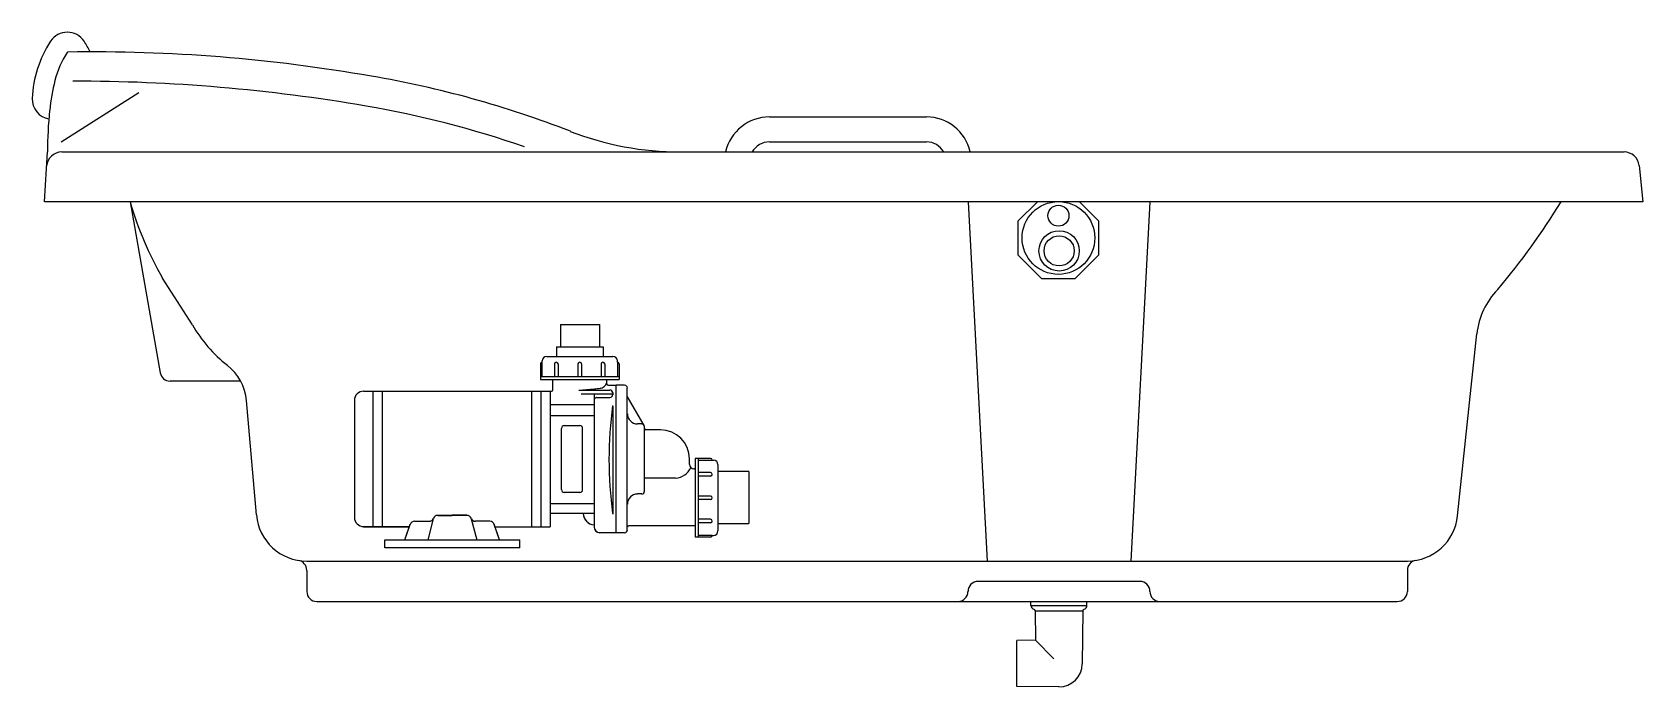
# Model space of a CAD drawing. Header units: millimetres. Extents: x -1252.65 to -1251.04, y 2257.9 to 2258.55.
import ezdxf

# ---------------------------------------------------------------- set-up
doc = ezdxf.new("R2010")
doc.units = ezdxf.units.MM
doc.header["$LTSCALE"] = 10
doc.layers.add('jacuzzi', color=1, linetype='Continuous')

msp = doc.modelspace()

# ---------------------------------------------------------------- linework, layer by layer
at = {"layer": 'jacuzzi'}
for p, q in [((-1252.6222, 2258.4444), (-1252.5445, 2258.4938)), ((-1251.9132, 2258.4693), (-1251.756, 2258.4693)), ((-1251.9132, 2258.4443), (-1251.756, 2258.4443)), ((-1252.6389, 2258.3843), (-1252.6359, 2258.4343)), ((-1252.6216, 2258.4343), (-1252.0026, 2258.4343)), ((-1252.0026, 2258.4343), (-1251.0833, 2258.4343)), ((-1251.0833, 2258.4343), (-1251.0577, 2258.4343)), ((-1251.0426, 2258.4207), (-1251.0389, 2258.3843)), ((-1251.0389, 2258.3843), (-1252.6389, 2258.3843)), ((-1252.5532, 2258.3843), (-1252.5231, 2258.2133)), ((-1251.7144, 2258.3843), (-1251.6953, 2258.0248)), ((-1251.5324, 2258.3843), (-1251.5515, 2258.0248)), ((-1252.4908, 2258.2611), (-1252.5206, 2258.3079)), ((-1251.2243, 2258.0701), (-1251.2052, 2258.2522)), ((-1252.4427, 2258.205), (-1252.5132, 2258.205)), ((-1252.4268, 2258.071), (-1252.4368, 2258.1854)), ((-1252.3764, 2258.0248), (-1251.2746, 2258.0248)), ((-1252.3764, 2258.0155), (-1252.3764, 2257.9944)), ((-1251.2746, 2258.0155), (-1251.2746, 2257.9944)), ((-1251.7043, 2258.0046), (-1251.5424, 2258.0046)), ((-1252.3662, 2257.9843), (-1251.6514, 2257.9843)), ((-1251.6514, 2257.9803), (-1251.6514, 2257.9843)), ((-1251.6514, 2257.9843), (-1251.5339, 2257.9843)), ((-1251.6514, 2257.9803), (-1251.5954, 2257.9803)), ((-1251.5954, 2257.9803), (-1251.5954, 2257.9843)), ((-1251.5339, 2257.9843), (-1251.2847, 2257.9843)), ((-1251.6471, 2257.975), (-1251.6469, 2257.9455)), ((-1251.6471, 2257.975), (-1251.5996, 2257.975)), ((-1251.5996, 2257.975), (-1251.6, 2257.9219)), ((-1251.6469, 2257.9455), (-1251.6654, 2257.9453)), ((-1251.6654, 2257.9434), (-1251.6654, 2257.9453)), ((-1251.6654, 2257.9007), (-1251.6654, 2257.9439)), ((-1251.6469, 2257.9455), (-1251.6286, 2257.9271)), ((-1251.6654, 2257.8993), (-1251.6654, 2257.9012)), ((-1251.6234, 2257.899), (-1251.6654, 2257.8993))]:
    msp.add_line(p, q, dxfattribs=at)
at = {"layer": 'jacuzzi', "linetype": 'Continuous'}
for p, q in [((-1252.1225, 2258.2615), (-1252.0832, 2258.2615)), ((-1252.1263, 2258.2392), (-1252.0795, 2258.2392)), ((-1252.1407, 2258.2239), (-1252.1407, 2258.2251)), ((-1252.1407, 2258.2239), (-1252.1407, 2258.2251)), ((-1252.1407, 2258.2097), (-1252.1407, 2258.2239)), ((-1252.1362, 2258.2296), (-1252.0699, 2258.2296)), ((-1252.0654, 2258.2239), (-1252.0654, 2258.2251)), ((-1252.0654, 2258.2239), (-1252.0654, 2258.2251)), ((-1252.0654, 2258.2239), (-1252.0654, 2258.2097)), ((-1252.1425, 2258.2097), (-1252.0636, 2258.2097)), ((-1252.1425, 2258.2067), (-1252.0636, 2258.2067)), ((-1252.13, 2258.1962), (-1252.13, 2258.2067)), ((-1252.076, 2258.2023), (-1252.076, 2258.2067)), ((-1252.3287, 2258.1855), (-1252.3287, 2258.0686)), ((-1252.3287, 2258.1855), (-1252.3287, 2258.0685)), ((-1252.3194, 2258.1948), (-1252.1314, 2258.1948)), ((-1252.3101, 2258.1948), (-1252.3101, 2258.0593)), ((-1252.3101, 2258.1948), (-1252.3101, 2258.0592)), ((-1252.3008, 2258.1948), (-1252.3008, 2258.0593)), ((-1252.3008, 2258.1948), (-1252.3008, 2258.0592)), ((-1252.1514, 2258.1948), (-1252.1514, 2258.0592)), ((-1252.1421, 2258.1948), (-1252.1421, 2258.0592)), ((-1252.1328, 2258.1948), (-1252.1328, 2258.0725)), ((-1252.1328, 2258.1928), (-1252.1328, 2258.0724)), ((-1252.1041, 2258.1959), (-1252.0728, 2258.1959)), ((-1252.1015, 2258.1922), (-1252.0701, 2258.1922)), ((-1252.0861, 2258.1886), (-1252.0728, 2258.1886)), ((-1252.0746, 2258.2009), (-1252.0665, 2258.2009)), ((-1252.0746, 2258.2008), (-1252.0665, 2258.2008)), ((-1252.0701, 2258.1934), (-1252.0701, 2258.1912)), ((-1252.0701, 2258.1933), (-1252.0701, 2258.1912)), ((-1252.0665, 2258.0532), (-1252.0665, 2258.2008)), ((-1252.0665, 2258.0532), (-1252.0665, 2258.2008)), ((-1252.0582, 2258.2008), (-1252.0665, 2258.2008)), ((-1252.0555, 2258.056), (-1252.0555, 2258.198)), ((-1252.0386, 2258.1606), (-1252.0555, 2258.1898)), ((-1252.1328, 2258.1814), (-1252.0887, 2258.1814)), ((-1252.1328, 2258.1706), (-1252.0887, 2258.1706)), ((-1252.0701, 2258.1795), (-1252.0701, 2258.0716)), ((-1252.1213, 2258.0963), (-1252.1213, 2258.1576)), ((-1252.103, 2258.1603), (-1252.1186, 2258.1603)), ((-1252.1002, 2258.0963), (-1252.1002, 2258.1576)), ((-1252.041, 2258.162), (-1252.0453, 2258.162)), ((-1252.0382, 2258.0947), (-1252.0382, 2258.1592)), ((-1252.0224, 2258.1562), (-1252.0368, 2258.1562)), ((-1251.9932, 2258.1215), (-1251.9932, 2258.127)), ((-1251.9876, 2258.1276), (-1251.9876, 2258.0487)), ((-1251.9846, 2258.1276), (-1251.9846, 2258.0487)), ((-1251.9846, 2258.1258), (-1251.9692, 2258.1258)), ((-1251.9647, 2258.1213), (-1251.9647, 2258.055)), ((-1251.9647, 2258.1213), (-1251.9647, 2258.055)), ((-1252.0071, 2258.1077), (-1252.0382, 2258.1077)), ((-1251.9883, 2258.1171), (-1251.9888, 2258.1171)), ((-1251.9337, 2258.1143), (-1251.9647, 2258.1143)), ((-1251.9337, 2258.1143), (-1251.9647, 2258.1143)), ((-1251.9337, 2258.1143), (-1251.9337, 2258.0624)), ((-1251.9337, 2258.1143), (-1251.9337, 2258.0661)), ((-1252.103, 2258.0935), (-1252.1186, 2258.0935)), ((-1252.041, 2258.092), (-1252.0453, 2258.092)), ((-1252.1328, 2258.0824), (-1252.0887, 2258.0824)), ((-1252.1328, 2258.0824), (-1252.1328, 2258.0725)), ((-1252.1328, 2258.0824), (-1252.1328, 2258.0724)), ((-1252.0887, 2258.0725), (-1252.1328, 2258.0725)), ((-1252.1328, 2258.0725), (-1252.1328, 2258.0593)), ((-1252.1328, 2258.0724), (-1252.1328, 2258.0592)), ((-1252.0887, 2258.0824), (-1252.0887, 2258.0725)), ((-1252.0887, 2258.0824), (-1252.0887, 2258.0724)), ((-1252.3194, 2258.0593), (-1252.2736, 2258.0593)), ((-1252.3194, 2258.0592), (-1252.2736, 2258.0592)), ((-1252.2781, 2258.0459), (-1252.2729, 2258.0616)), ((-1252.2781, 2258.0459), (-1252.2729, 2258.0615)), ((-1252.2685, 2258.0648), (-1252.2539, 2258.0648)), ((-1252.2685, 2258.0647), (-1252.2539, 2258.0647)), ((-1252.2497, 2258.0671), (-1252.2553, 2258.0459)), ((-1252.2497, 2258.0671), (-1252.2553, 2258.0459)), ((-1252.2453, 2258.0706), (-1252.2307, 2258.0706)), ((-1252.2453, 2258.0705), (-1252.2307, 2258.0705)), ((-1252.2162, 2258.0706), (-1252.2307, 2258.0706)), ((-1252.2162, 2258.0705), (-1252.2307, 2258.0705)), ((-1252.2117, 2258.0671), (-1252.2062, 2258.0459)), ((-1252.2117, 2258.0671), (-1252.2062, 2258.0459)), ((-1252.193, 2258.0648), (-1252.2076, 2258.0648)), ((-1252.193, 2258.0647), (-1252.2076, 2258.0647)), ((-1252.1834, 2258.0459), (-1252.1886, 2258.0616)), ((-1252.1834, 2258.0459), (-1252.1886, 2258.0615)), ((-1252.1878, 2258.0592), (-1252.1328, 2258.0592)), ((-1252.0887, 2258.0612), (-1252.0887, 2258.0591)), ((-1252.0887, 2258.0611), (-1252.0887, 2258.059)), ((-1251.9876, 2258.0602), (-1252.054, 2258.0602)), ((-1251.9337, 2258.0619), (-1251.9647, 2258.0619)), ((-1251.9337, 2258.0698), (-1251.9337, 2258.0661)), ((-1251.9337, 2258.0661), (-1251.9337, 2258.0624)), ((-1252.2983, 2258.0459), (-1252.1632, 2258.0459)), ((-1252.2983, 2258.0459), (-1252.1632, 2258.0459)), ((-1252.2983, 2258.0381), (-1252.2983, 2258.0459)), ((-1252.2983, 2258.0381), (-1252.2983, 2258.0459)), ((-1252.1632, 2258.0381), (-1252.1632, 2258.0459)), ((-1252.1632, 2258.0381), (-1252.1632, 2258.0459)), ((-1252.0665, 2258.0532), (-1252.0829, 2258.0532)), ((-1252.0582, 2258.0532), (-1252.0665, 2258.0532)), ((-1251.9704, 2258.0505), (-1251.9846, 2258.0505)), ((-1251.9704, 2258.0505), (-1251.9692, 2258.0505)), ((-1251.9704, 2258.0505), (-1251.9692, 2258.0505)), ((-1252.1632, 2258.0381), (-1252.2983, 2258.0381)), ((-1252.1632, 2258.0381), (-1252.2983, 2258.0381))]:
    msp.add_line(p, q, dxfattribs=at)
at = {"layer": 'jacuzzi'}
for points in [[(-1252.5931, 2258.5343, 0.027554), (-1252.5993, 2258.5451, 0.540451), (-1252.6328, 2258.5451, 0.135166), (-1252.6512, 2258.4879, 0.377838), (-1252.6345, 2258.4674)], [(-1252.1583, 2258.4394, 0.040988), (-1252.3168, 2258.4802, 0.042463), (-1252.6106, 2258.5052)]]:
    msp.add_lwpolyline(points, format="xyb", dxfattribs=at)
for points in [[(-1251.645, 2258.3843), (-1251.6644, 2258.3649), (-1251.6644, 2258.3314), (-1251.6407, 2258.3077), (-1251.6403, 2258.3077)], [(-1251.6407, 2258.3077), (-1251.6072, 2258.3077), (-1251.5834, 2258.3314), (-1251.5834, 2258.3649), (-1251.6028, 2258.3843)]]:
    msp.add_lwpolyline(points, dxfattribs=at)
at = {"layer": 'jacuzzi', "linetype": 'Continuous'}
for points in [[(-1252.1225, 2258.2615), (-1252.1225, 2258.2392)], [(-1252.0832, 2258.2615), (-1252.0832, 2258.2392)], [(-1252.1263, 2258.2392), (-1252.1263, 2258.2296)], [(-1252.0795, 2258.2392), (-1252.0795, 2258.2296)], [(-1252.1425, 2258.2221), (-1252.1425, 2258.2067)], [(-1252.1284, 2258.2221), (-1252.1284, 2258.2097)], [(-1252.1248, 2258.2221), (-1252.1248, 2258.2097)], [(-1252.1049, 2258.2221), (-1252.1049, 2258.2097)], [(-1252.1013, 2258.2221), (-1252.1013, 2258.2097)], [(-1252.0817, 2258.2221), (-1252.0817, 2258.2097)], [(-1252.0781, 2258.2221), (-1252.0781, 2258.2097)], [(-1252.0636, 2258.2221), (-1252.0636, 2258.2067)], [(-1252.0887, 2258.1922), (-1252.0887, 2258.0824)], [(-1251.9722, 2258.1276), (-1251.9876, 2258.1276)], [(-1251.9722, 2258.1134), (-1251.9846, 2258.1134)], [(-1251.9722, 2258.1098), (-1251.9846, 2258.1098)], [(-1251.9722, 2258.0899), (-1251.9846, 2258.0899)], [(-1252.0887, 2258.0725), (-1252.0887, 2258.0676), (-1252.0887, 2258.0612)], [(-1252.0887, 2258.0724), (-1252.0887, 2258.0676), (-1252.0887, 2258.0611)], [(-1251.9722, 2258.0863), (-1251.9846, 2258.0863)], [(-1251.9722, 2258.0667), (-1251.9846, 2258.0667)], [(-1251.9722, 2258.0631), (-1251.9846, 2258.0631)], [(-1251.9722, 2258.0487), (-1251.9876, 2258.0487)]]:
    msp.add_lwpolyline(points, dxfattribs=at)
msp.add_lwpolyline([(-1252.1041, 2258.1959, 0.008376), (-1252.0962, 2258.1964, 0.008376), (-1252.0882, 2258.1971, 0.00574), (-1252.0828, 2258.1977, 0.000724), (-1252.0821, 2258.1978)], format="xyb", dxfattribs=at)
at = {"layer": 'jacuzzi'}
for centre, radius in [((-1251.6239, 2258.3482), 0.0364), ((-1251.6239, 2258.3705), 0.0105), ((-1251.6232, 2258.3353), 0.0202), ((-1251.6232, 2258.3353), 0.0151)]:
    msp.add_circle(centre, radius, dxfattribs=at)
for centre, radius, start, end in [((-1252.5381, 2258.4833), 0.0931, 147.1078, 165.9638), ((-1252.6155, 2258.5333), 0.001, 90.8219, 147.1078), ((-1252.5922, 2256.91), 1.6245, 80.0574, 90.8219), ((-1252.4858, 2257.4943), 1.0307, 68.7653, 80.2741), ((-1252.4205, 2258.4539), 0.2143, 165.9638, 174.0879), ((-1252.2315, 2258.4343), 0.4044, 174.0879, 180), ((-1251.9132, 2258.4243), 0.045, 90, 167.1166), ((-1251.756, 2258.4243), 0.045, 12.8396, 90), ((-1252.0026, 2258.7379), 0.3036, 248.7653, 270), ((-1251.9132, 2258.4243), 0.02, 90, 150), ((-1251.756, 2258.4243), 0.02, 30, 90), ((-1252.6216, 2258.4191), 0.0152, 90, 176.5664), ((-1251.0577, 2258.4191), 0.0152, 5.7106, 90), ((-1252.2207, 2258.481), 0.3463, 196.2111, 210), ((-1251.7249, 2258.7543), 0.7084, 319.7652, 328.5172), ((-1251.1286, 2258.2432), 0.0771, 136.0591, 173.3), ((-1252.3681, 2258.332), 0.1417, 210, 231.7461), ((-1252.4872, 2258.181), 0.0506, 5, 51.7461), ((-1252.5132, 2258.215), 0.01, 190, 270), ((-1252.3764, 2258.0754), 0.0506, 185, 270), ((-1251.2746, 2258.0754), 0.0506, 270, 354), ((-1252.3865, 2258.0155), 0.0101, 0, 80.4059), ((-1251.2645, 2258.0155), 0.0101, 99.5941, 180), ((-1252.3662, 2257.9944), 0.0101, 180, 270), ((-1251.7246, 2257.9944), 0.0101, 270, 0), ((-1251.7043, 2257.9944), 0.0101, 90, 180), ((-1251.5424, 2257.9944), 0.0101, 0, 90), ((-1251.5222, 2257.9944), 0.0101, 180, 270), ((-1251.2847, 2257.9944), 0.0101, 270, 0), ((-1251.6475, 2257.9803), 0.0039, 180, 257.8805), ((-1251.6486, 2257.975), 0.0015, 0.5, 77.8805), ((-1251.5981, 2257.975), 0.0015, 102.1195, 179.5), ((-1251.5993, 2257.9803), 0.0039, 282.1195, 0), ((-1251.6232, 2257.9221), 0.0232, 269.5, 359.5)]:
    msp.add_arc(centre, radius, start, end, dxfattribs=at)
at = {"layer": 'jacuzzi', "linetype": 'Continuous'}
for centre, radius, start, end in [((-1252.1407, 2258.2221), 0.0018, 90, 180), ((-1252.1362, 2258.2251), 0.0045, 90, 180), ((-1252.1266, 2258.2221), 0.0018, 0, 180), ((-1252.1031, 2258.2221), 0.0018, 0, 180), ((-1252.0799, 2258.2221), 0.0018, 0, 180), ((-1252.0699, 2258.2251), 0.0045, 0, 90), ((-1252.0654, 2258.2221), 0.0018, 0, 90), ((-1252.0837, 2258.2056), 0.00798, 273.3278, 346.1608), ((-1252.0746, 2258.2023), 0.00141, 180, 270), ((-1252.0746, 2258.2022), 0.00141, 180, 270), ((-1252.3194, 2258.1855), 0.00928, 90, 180), ((-1252.3194, 2258.1855), 0.00928, 90, 180), ((-1252.1314, 2258.1962), 0.00141, 270, 0), ((-1252.0861, 2258.1859), 0.00261, 90, 180), ((-1252.0728, 2258.1933), 0.00261, 0, 90), ((-1252.0728, 2258.1912), 0.00261, 270, 0), ((-1252.0582, 2258.198), 0.00279, 0, 90), ((-1251.667, 2258.1265), 0.4068, 172.3703, 187.6297), ((-1251.667, 2258.1265), 0.4068, 172.3703, 187.6297), ((-1252.0453, 2258.1722), 0.0101, 180, 270), ((-1252.1186, 2258.1576), 0.00278, 90, 180), ((-1252.103, 2258.1576), 0.00278, 0, 90), ((-1252.041, 2258.1592), 0.00279, 0, 90), ((-1252.0368, 2258.1577), 0.00142, 180, 270), ((-1252.0224, 2258.127), 0.0292, 0, 90), ((-1251.9888, 2258.1215), 0.00441, 180, 270), ((-1251.9722, 2258.1258), 0.0018, 0, 90), ((-1251.9692, 2258.1213), 0.0045, 0, 90), ((-1252.0083, 2258.1256), 0.0179, 273.8645, 336.2532), ((-1251.9883, 2258.1178), 0.000743, 270, 345.1417), ((-1251.9722, 2258.1116), 0.0018, 270, 90), ((-1252.1186, 2258.0963), 0.00278, 180, 270), ((-1252.103, 2258.0963), 0.00278, 270, 0), ((-1252.0453, 2258.0818), 0.0101, 90, 180), ((-1252.041, 2258.0947), 0.00279, 270, 0), ((-1251.9722, 2258.0881), 0.0018, 270, 90), ((-1252.0882, 2258.0725), 0.0113, 180, 267.6128), ((-1252.0882, 2258.0724), 0.0113, 180, 267.6128), ((-1252.3194, 2258.0686), 0.00928, 180, 270), ((-1252.3194, 2258.0685), 0.00928, 180, 270), ((-1252.2685, 2258.0601), 0.00464, 90, 161.6055), ((-1252.2685, 2258.0601), 0.00464, 90, 161.6055), ((-1252.2539, 2258.0694), 0.00464, 270, 338.1026), ((-1252.2539, 2258.0693), 0.00464, 270, 338.1026), ((-1252.2453, 2258.0659), 0.00464, 90, 158.1026), ((-1252.2453, 2258.0659), 0.00464, 90, 158.1026), ((-1252.2162, 2258.0659), 0.00464, 21.8974, 90), ((-1252.2162, 2258.0659), 0.00464, 21.8974, 90), ((-1252.2076, 2258.0694), 0.00464, 201.8974, 270), ((-1252.2076, 2258.0693), 0.00464, 201.8974, 270), ((-1252.193, 2258.0601), 0.00464, 18.3945, 90), ((-1252.193, 2258.0601), 0.00464, 18.3945, 90), ((-1252.0829, 2258.0591), 0.00585, 180, 270), ((-1252.0829, 2258.059), 0.00585, 180, 270), ((-1252.054, 2258.0588), 0.00142, 90, 180), ((-1251.9722, 2258.0649), 0.0018, 270, 90), ((-1252.0582, 2258.056), 0.00279, 270, 0), ((-1251.9722, 2258.0505), 0.0018, 270, 0), ((-1251.9692, 2258.055), 0.0045, 270, 0)]:
    msp.add_arc(centre, radius, start, end, dxfattribs=at)

doc.saveas('drawing.dxf')
